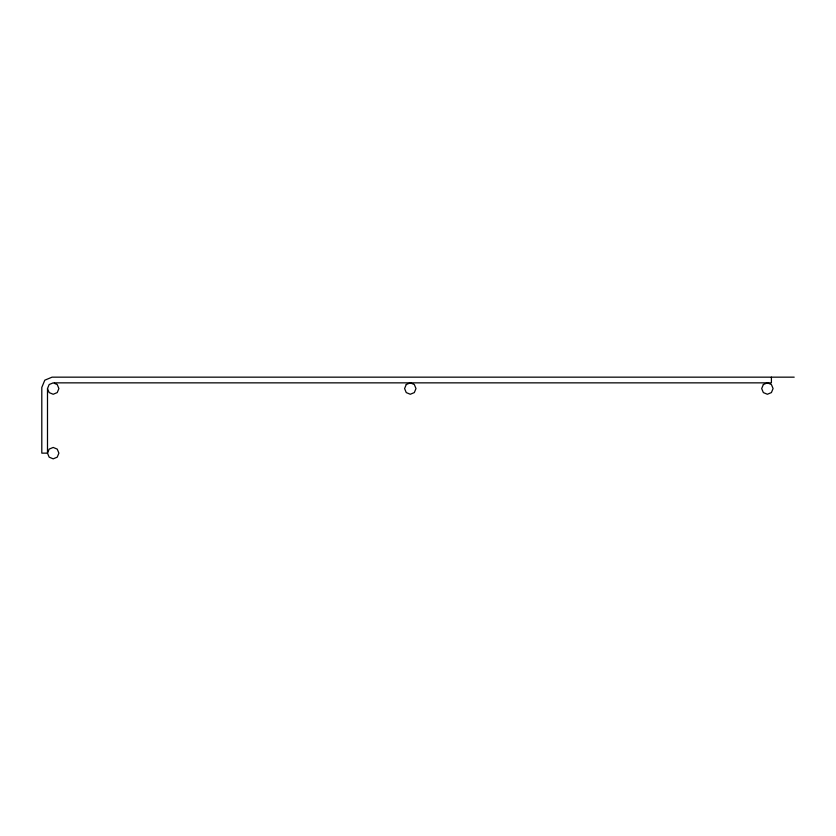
<?xml version="1.0" encoding="UTF-8"?>
<svg xmlns="http://www.w3.org/2000/svg" width="836" height="836" viewBox="0 0 836 836"><rect width="100%" height="100%" fill="white"/><g stroke="black" fill="none" stroke-linecap="round" stroke-linejoin="round"><path stroke-width="1.25" d="M47.495 388.562L49.167 384.529L53.201 382.857L57.224 384.529L58.896 388.562L57.224 392.586L53.201 394.258L49.167 392.586L47.495 388.562L47.495 453.143L49.167 457.167L53.201 458.839L57.224 457.167L58.896 453.143L57.224 449.11L53.201 447.438L49.167 449.11L47.495 453.143L41.8 453.143L41.8 387.423L44.81 380.171L52.062 377.161L794.2 377.161M54.392 382.857L771.409 382.857L771.409 377.161M406.254 384.529L404.593 388.562L406.254 392.586L410.288 394.258L414.322 392.586L415.983 388.562L414.322 384.529L410.288 382.857L406.254 384.529M763.352 384.529L761.68 388.562L763.352 392.586L767.375 394.258L771.409 392.586L773.081 388.562L771.409 384.529L767.375 382.857L763.352 384.529"/></g></svg>
